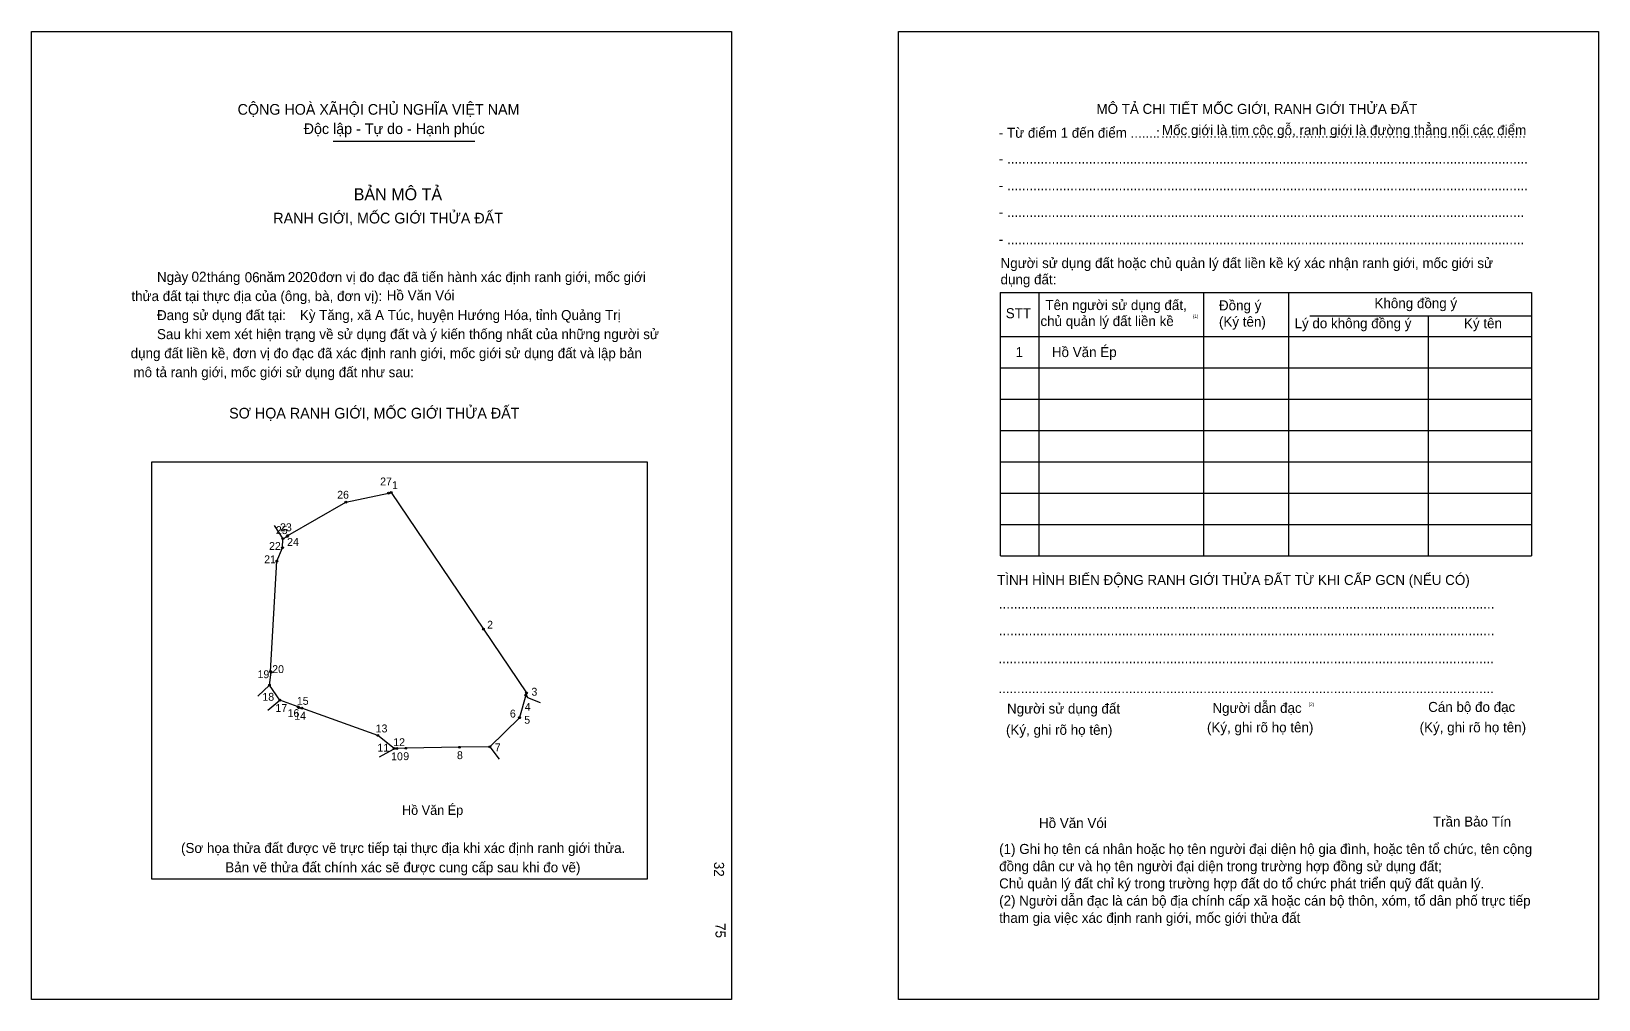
# Model space of a CAD drawing. Extents: x 548241 to 548744, y 1823481 to 1823792.
import ezdxf

# ---------------------------------------------------------------- set-up
doc = ezdxf.new("R2010")
doc.units = 0
for name, color, linetype in [('bmtKhungInTrang1', 7, 'Continuous'), ('bmtKhungInTrang2', 7, 'Continuous'), ('bmtNoiDung', 7, 'Continuous'), ('bmtTemplate', 7, 'Continuous'), ('CanhThua', 7, 'Continuous'), ('MocDinhThua', 7, 'Continuous'), ('RauThua', 7, 'Continuous'), ('SoHieuDinhThua', 7, 'Continuous'), ('TenChuLanCan', 7, 'Continuous')]:
    doc.layers.add(name, color=color, linetype=linetype)

msp = doc.modelspace()

# ---------------------------------------------------------------- linework, layer by layer
at = {"layer": 'bmtKhungInTrang1'}
msp.add_lwpolyline([(548240.96, 1823791.71), (548465.59, 1823791.71), (548465.59, 1823481.03), (548240.96, 1823481.03)], close=True, dxfattribs=at)
at = {"layer": 'bmtKhungInTrang2'}
msp.add_lwpolyline([(548519.16, 1823791.71), (548743.78, 1823791.71), (548743.78, 1823481.03), (548519.16, 1823481.03)], close=True, dxfattribs=at)
at = {"layer": 'bmtTemplate'}
for p, q in [((548337.76, 1823756.5), (548383.19, 1823756.5)), ((548564.22, 1823707.92), (548564.22, 1823623.45)), ((548617.06, 1823707.92), (548617.06, 1823623.45)), ((548644.24, 1823708.02), (548644.24, 1823623.45)), ((548722.27, 1823707.92), (548722.27, 1823623.45)), ((548651.14, 1823700.47), (548722.27, 1823700.47)), ((548551.9, 1823693.84), (548722.27, 1823693.84)), ((548551.9, 1823683.78), (548722.27, 1823683.78)), ((548551.9, 1823673.73), (548722.27, 1823673.73)), ((548551.9, 1823663.67), (548722.27, 1823663.67)), ((548551.9, 1823653.62), (548722.27, 1823653.62)), ((548551.9, 1823643.56), (548722.27, 1823643.56)), ((548551.9, 1823633.51), (548722.27, 1823633.51)), ((548551.9, 1823623.45), (548722.27, 1823623.45))]:
    msp.add_line(p, q, dxfattribs=at)
for points in [[(548551.79, 1823707.92), (548722.27, 1823707.92)], [(548551.79, 1823707.92), (548551.79, 1823623.45)], [(548689.11, 1823700.37), (548689.11, 1823623.45)]]:
    msp.add_lwpolyline(points, dxfattribs=at)
msp.add_lwpolyline([(548279.61, 1823519.72), (548279.61, 1823653.61), (548438.55, 1823653.61), (548438.55, 1823519.72)], close=True, dxfattribs=at)
at = {"layer": 'CanhThua'}
for p, q in [((548341.87, 1823640.67), (548355.54, 1823643.57)), ((548355.54, 1823643.57), (548356.4, 1823643.75)), ((548356.4, 1823643.75), (548385.98, 1823599.91)), ((548323.21, 1823630), (548341.87, 1823640.67)), ((548321.57, 1823626.05), (548321.65, 1823628.93)), ((548321.65, 1823628.93), (548323.06, 1823629.62)), ((548323.06, 1823629.62), (548323.21, 1823630)), ((548319.77, 1823621.74), (548321.57, 1823626.05)), ((548317.7, 1823586.32), (548319.77, 1823621.74)), ((548385.98, 1823599.91), (548399.81, 1823579.43)), ((548317.32, 1823581.98), (548317.86, 1823586.11)), ((548320.72, 1823577.11), (548317.32, 1823581.98)), ((548317.86, 1823586.11), (548317.7, 1823586.32)), ((548326.55, 1823575.01), (548320.72, 1823577.11)), ((548399.61, 1823578.75), (548397.57, 1823571.52)), ((548399.81, 1823579.43), (548399.61, 1823578.75)), ((548326.79, 1823574.7), (548326.55, 1823575.01)), ((548327.76, 1823574.58), (548326.79, 1823574.7)), ((548352.08, 1823565.83), (548327.76, 1823574.58)), ((548397.56, 1823571.5), (548388.03, 1823562.17)), ((548397.57, 1823571.52), (548397.56, 1823571.5)), ((548357.38, 1823561.64), (548352.08, 1823565.83)), ((548357.41, 1823561.61), (548357.38, 1823561.64)), ((548358.22, 1823561.63), (548357.41, 1823561.61)), ((548361.14, 1823561.68), (548358.22, 1823561.63)), ((548378.37, 1823561.99), (548361.14, 1823561.68)), ((548388.03, 1823562.17), (548378.37, 1823561.99))]:
    msp.add_line(p, q, dxfattribs=at)
at = {"layer": 'MocDinhThua'}
for centre in [(548355.54, 1823643.57), (548356.4, 1823643.75), (548341.87, 1823640.67), (548321.65, 1823628.93), (548323.06, 1823629.62), (548323.21, 1823630), (548319.77, 1823621.74), (548321.57, 1823626.05), (548385.98, 1823599.91), (548317.32, 1823581.98), (548317.7, 1823586.32), (548317.86, 1823586.11), (548320.72, 1823577.11), (548399.61, 1823578.75), (548399.81, 1823579.43), (548326.55, 1823575.01), (548326.79, 1823574.7), (548327.76, 1823574.58), (548397.57, 1823571.52), (548397.56, 1823571.5), (548352.08, 1823565.83), (548357.38, 1823561.64), (548357.41, 1823561.61), (548358.22, 1823561.63), (548361.14, 1823561.68), (548378.37, 1823561.99), (548388.03, 1823562.17)]:
    msp.add_circle(centre, 0.304, dxfattribs=at)
at = {"layer": 'RauThua'}
for p, q in [((548318.86, 1823633.13), (548321.65, 1823628.93)), ((548318.86, 1823633.13), (548321.65, 1823628.93)), ((548313.67, 1823578.37), (548317.32, 1823581.98)), ((548316.83, 1823573.91), (548320.72, 1823577.11)), ((548399.61, 1823578.75), (548400.13, 1823577.95)), ((548400.13, 1823577.95), (548404.19, 1823576.33)), ((548357.12, 1823561.45), (548357.38, 1823561.64)), ((548357.12, 1823561.45), (548357.38, 1823561.64)), ((548357.12, 1823561.45), (548357.41, 1823561.61)), ((548357.12, 1823561.45), (548357.41, 1823561.61)), ((548357.12, 1823561.45), (548357.41, 1823561.61)), ((548388.03, 1823562.17), (548391.08, 1823558.15)), ((548352.68, 1823558.9), (548357.12, 1823561.45))]:
    msp.add_line(p, q, dxfattribs=at)

# ---------------------------------------------------------------- texts
at = {"layer": 'bmtNoiDung'}
for s, height, p in [('02', 3.214, (548292.37, 1823711.38)), ('06', 3.214, (548309.41, 1823711.2)), ('2020', 3.214, (548323.24, 1823711.27)), ('Hồ Văn Vói', 3.214, (548354.99, 1823705.4)), ('Kỳ Tăng, xã A Túc, huyện Hướng Hóa, tỉnh Quảng Trị', 3.214, (548327.1, 1823699.08)), ('1', 3.21, (548556.73, 1823687.2)), ('Hồ Văn Ép ', 3.214, (548568.37, 1823687.2)), ('Hồ Văn Vói', 3.214, (548564.23, 1823536.09))]:
    msp.add_text(s, height=height, dxfattribs=at).set_placement(p)
for s, p in [('32', (548459.99, 1823525.25)), ('75', (548460.45, 1823505.58))]:
    msp.add_text(s, height=3.214, rotation=270, dxfattribs=at).set_placement(p)
at = {"layer": 'bmtTemplate'}
for s, height, p in [('CỘNG HOÀ XÃHỘI CHỦ NGHĨA VIỆT NAM', 3.4282, (548307.13, 1823764.96)), ('MÔ TẢ CHI TIẾT MỐC GIỚI, RANH GIỚI THỬA ĐẤT', 3.2128, (548582.67, 1823765.23)), ('Độc lập - Tự do - Hạnh phúc', 3.4282, (548328.33, 1823758.76)), ('- Từ điểm 1 đến điểm .......', 3.2128, (548551.35, 1823757.57)), (':', 3.21, (548601.83, 1823757.57)), ('..................................................................................................', 3.2128, (548603.41, 1823757.57)), ('Mốc giới là tim cộc gỗ, ranh giới là đường thẳng nối các điểm', 3.2128, (548603.68, 1823758.42)), ('- ............................................................................................................................................', 3.21276, (548551.35, 1823749.24)), ('BẢN MÔ TẢ', 3.857, (548344.38, 1823737.51)), ('- ............................................................................................................................................', 3.21276, (548551.35, 1823740.7)), ('RANH GIỚI, MỐC GIỚI THỬA ĐẤT', 3.4282, (548318.59, 1823730.07)), ('- ...........................................................................................................................................', 3.21276, (548551.35, 1823732.15)), ('- ...........................................................................................................................................', 3.21276, (548551.35, 1823723.4)), ('Người sử dụng đất hoặc chủ quản lý đất liền kề ký xác nhận ranh giới, mốc giới sử', 3.2128, (548551.9, 1823715.76)), ('Ngày     tháng     năm         đơn vị đo đạc đã tiến hành xác định ranh giới, mốc giới ', 3.214, (548281.27, 1823711.27)), ('dụng đất:', 3.213, (548551.9, 1823710.53)), ('thửa đất tại thực địa của (ông, bà, đơn vị):', 3.214, (548273.07, 1823705.17)), ('Đang sử dụng đất tại:', 3.214, (548281.27, 1823699.06)), ('STT', 3.213, (548553.58, 1823699.67)), ('Tên người sử dụng đất,', 3.2128, (548566.29, 1823702.29)), ('Đồng ý', 3.213, (548621.97, 1823702.19)), ('Không đồng ý', 3.2128, (548671.86, 1823702.89)), ('chủ quản lý đất liền kề', 3.2128, (548564.71, 1823697.15)), ('(1)', 1.071, (548613.58, 1823699.79)), ('(Ký tên)', 3.213, (548621.97, 1823696.96)), ('Lý do không đồng ý', 3.2128, (548646.21, 1823696.45)), ('Ký tên', 3.213, (548700.58, 1823696.45)), ('Sau khi xem xét hiện trạng về sử dụng đất và ý kiến thống nhất của những người sử ', 3.214, (548281.27, 1823692.96)), ('dụng đất liền kề, đơn vị đo đạc đã xác định ranh giới, mốc giới sử dụng đất và lập bản', 3.214, (548272.83, 1823686.85)), ('mô tả ranh giới, mốc giới sử dụng đất như sau:', 3.214, (548273.72, 1823680.75)), ('SƠ HỌA RANH GIỚI, MỐC GIỚI THỬA ĐẤT', 3.4282, (548304.42, 1823667.49)), ('TÌNH HÌNH BIẾN ĐỘNG RANH GIỚI THỬA ĐẤT TỪ KHI CẤP GCN (NẾU CÓ)', 3.2128, (548550.81, 1823614.08)), ('.....................................................................................................................................', 3.21758, (548551.35, 1823606.52)), ('.....................................................................................................................................', 3.21758, (548551.35, 1823597.97)), ('.....................................................................................................................................', 3.21758, (548551.19, 1823588.92)), ('.....................................................................................................................................', 3.21758, (548551.19, 1823579.37)), ('Người dẫn đạc', 3.2128, (548619.87, 1823573.04)), ('Cán bộ đo đạc', 3.2128, (548689.08, 1823573.34)), ('Người sử dụng đất', 3.2128, (548553.97, 1823572.83)), ('(2)', 1.071, (548650.72, 1823575.25)), ('(Ký, ghi rõ họ tên)', 3.2128, (548553.64, 1823566)), ('(Ký, ghi rõ họ tên)', 3.2128, (548618.12, 1823566.8)), ('(Ký, ghi rõ họ tên)', 3.2128, (548686.35, 1823566.8)), ('Trần Bảo Tín', 3.2128, (548690.61, 1823536.57)), ('(Sơ họa thửa đất được vẽ trực tiếp tại thực địa khi xác định ranh giới thửa.', 3.214, (548288.98, 1823528.09)), ('(1) Ghi họ tên cá nhân hoặc họ tên người đại diện hộ gia đình, hoặc tên tổ chức, tên cộng', 3.2128, (548551.45, 1823527.78)), ('Bản vẽ thửa đất chính xác sẽ được cung cấp sau khi đo vẽ)', 3.214, (548303.19, 1823521.88)), ('đồng dân cư và họ tên người đại diện trong trường hợp đồng sử dụng đất;', 3.2128, (548551.45, 1823522.25)), ('Chủ quản lý đất chỉ ký trong trường hợp đất do tổ chức phát triển quỹ đất quản lý.', 3.2128, (548551.45, 1823516.72)), ('(2) Người dẫn đạc là cán bộ địa chính cấp xã hoặc cán bộ thôn, xóm, tổ dân phố trực tiếp', 3.2128, (548551.45, 1823511.19)), ('tham gia việc xác định ranh giới, mốc giới thửa đất', 3.2128, (548551.45, 1823505.66))]:
    msp.add_text(s, height=height, dxfattribs=at).set_placement(p)
at = {"layer": 'SoHieuDinhThua'}
for s, height, p in [('27', 2.531, (548352.87, 1823646.02)), ('1', 2.53, (548356.69, 1823644.83)), ('26', 2.531, (548339.08, 1823641.77)), ('25', 2.531, (548319.42, 1823630.41)), ('23', 2.531, (548320.75, 1823631.33)), ('22', 2.531, (548317.22, 1823625.32)), ('24', 2.531, (548323.02, 1823626.63)), ('21', 2.531, (548315.66, 1823621.04)), ('2', 2.53, (548387.19, 1823600.06)), ('19', 2.531, (548313.53, 1823584.18)), ('20', 2.531, (548318.24, 1823585.81)), ('18', 2.531, (548315.09, 1823576.93)), ('15', 2.531, (548326.15, 1823575.63)), ('3', 2.53, (548401.4, 1823578.56)), ('17', 2.531, (548319.27, 1823573.35)), ('16', 2.531, (548323.18, 1823571.7)), ('14', 2.531, (548325.29, 1823570.85)), ('6', 2.53, (548394.49, 1823571.54)), ('5', 2.53, (548399.09, 1823569.56)), ('4', 2.53, (548399.28, 1823573.73)), ('13', 2.531, (548351.43, 1823566.78)), ('11', 2.531, (548351.98, 1823560.6)), ('12', 2.531, (548357.07, 1823562.37)), ('7', 2.53, (548389.65, 1823560.72)), ('10', 2.531, (548356.39, 1823557.83)), ('9', 2.53, (548360.28, 1823557.89)), ('8', 2.53, (548377.51, 1823558.2))]:
    msp.add_text(s, height=height, dxfattribs=at).set_placement(p)
at = {"layer": 'TenChuLanCan'}
msp.add_text('Hồ Văn Ép', height=3.038, dxfattribs=at).set_placement((548359.87, 1823540.32))

doc.saveas('drawing.dxf')
